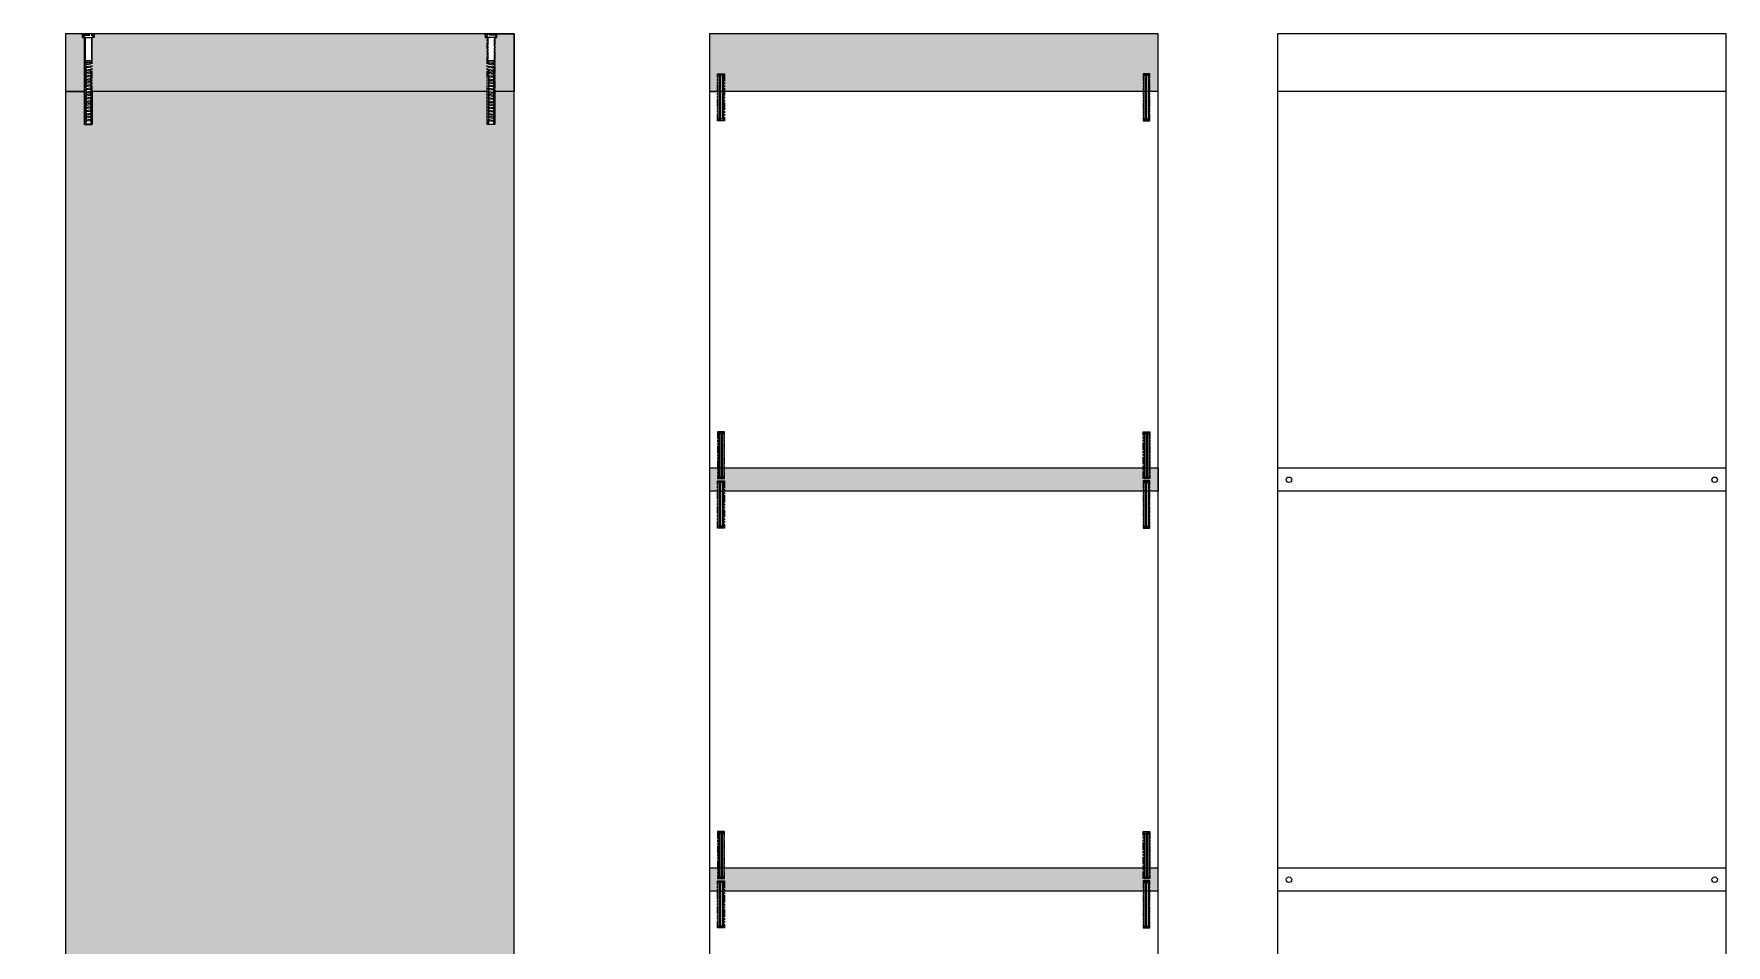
# Model space of a CAD drawing. Header units: millimetres. Extents: x 2154 to 3204, y 2415 to 3234.
# Drawn here: x 2555.2 to 2702.3, y 2605.1 to 2684.3 of the extents above; entities that cross this region are included whole.
import ezdxf

# ---------------------------------------------------------------- set-up
doc = ezdxf.new("R2010")
doc.units = ezdxf.units.MM
doc.linetypes.add('PHANTOM2', pattern=[1.25, 0.625, -0.125, 0.125, -0.125, 0.125, -0.125])
doc.layers.get('DEFPOINTS').update_dxf_attribs({"color": 210})
doc.layers.add('A-ANNO-DIMS', color=3, linetype='Continuous', lineweight=18)
doc.layers.add('CAMPITURE', color=252, linetype='Continuous')
doc.layers.add('giunzioni', color=3, linetype='Continuous')

msp = doc.modelspace()

# ---------------------------------------------------------------- hatches: boundary and pattern name
h = msp.add_hatch()
h.set_pattern_fill('JIS_STN_2.5', color=252, scale=0.5)
h.paths.add_polyline_path([(2557.95, 2542.31), (2559.62, 2542.31), (2559.62, 2545.19), (2560.28, 2545.19), (2560.28, 2542.31), (2594.62, 2542.31), (2594.62, 2545.19), (2595.29, 2545.19), (2595.29, 2542.31), (2596.95, 2542.31), (2596.95, 2679.31), (2595.28, 2679.31), (2595.28, 2676.42), (2594.62, 2676.42), (2594.62, 2679.31), (2560.29, 2679.31), (2560.29, 2676.42), (2559.62, 2676.42), (2559.62, 2679.31), (2557.95, 2679.31)])
h.paths.add_polyline_path([(2595.46, 2684.31), (2596.95, 2684.31), (2596.95, 2679.31), (2595.28, 2679.31), (2595.28, 2683.98), (2595.46, 2683.98)])
h.paths.add_polyline_path([(2559.45, 2684.31), (2557.95, 2684.31), (2557.95, 2679.31), (2559.62, 2679.31), (2559.62, 2683.98), (2559.45, 2683.98)])
at = {"layer": 'CAMPITURE', "linetype": 'PHANTOM2'}
h = msp.add_hatch(dxfattribs=at)
h.set_pattern_fill('JIS_STN_2.5', color=252, scale=0.5)
h.paths.add_polyline_path([(2651.63, 2645.46), (2652.22, 2645.46), (2652.22, 2644.56), (2652.93, 2644.56), (2652.93, 2646.56), (2652.22, 2646.56), (2652.22, 2645.66), (2651.63, 2645.66), (2651.63, 2646.56), (2615.23, 2646.56), (2615.23, 2645.66), (2614.64, 2645.66), (2614.64, 2646.56), (2613.93, 2646.56), (2613.93, 2644.56), (2614.64, 2644.56), (2614.64, 2645.46), (2615.23, 2645.46), (2615.23, 2644.56), (2651.63, 2644.56)])
h.paths.add_polyline_path([(2651.63, 2577.06), (2615.23, 2577.06), (2615.23, 2576.16), (2614.64, 2576.16), (2614.64, 2577.06), (2613.93, 2577.06), (2613.93, 2575.06), (2614.64, 2575.06), (2614.64, 2575.96), (2615.23, 2575.96), (2615.23, 2575.06), (2651.63, 2575.06), (2651.63, 2575.96), (2652.22, 2575.96), (2652.22, 2575.06), (2652.93, 2575.06), (2652.93, 2577.06), (2652.22, 2577.06), (2652.22, 2576.16), (2651.63, 2576.16)])
h.paths.add_polyline_path([(2652.93, 2611.81), (2652.22, 2611.81), (2652.22, 2610.91), (2651.63, 2610.91), (2651.63, 2611.81), (2615.23, 2611.81), (2615.23, 2610.91), (2614.64, 2610.91), (2614.64, 2611.81), (2613.93, 2611.81), (2613.93, 2609.81), (2614.64, 2609.81), (2614.64, 2610.71), (2615.23, 2610.71), (2615.23, 2609.81), (2651.63, 2609.81), (2651.63, 2610.71), (2652.22, 2610.71), (2652.22, 2609.81), (2652.93, 2609.81)])
h.paths.add_polyline_path([(2560.28, 2542.31), (2560.28, 2537.63), (2560.46, 2537.63), (2560.46, 2537.31), (2577.45, 2537.31), (2594.45, 2537.31), (2594.45, 2537.63), (2594.55, 2542.31)])
h.paths.add_polyline_path([(2594.62, 2683.98), (2594.45, 2683.98), (2594.45, 2684.31), (2560.46, 2684.31), (2560.46, 2683.98), (2560.29, 2683.98), (2560.29, 2679.31), (2594.62, 2679.31)])
h.paths.add_polyline_path([(2652.93, 2684.31), (2613.93, 2684.31), (2613.93, 2679.31), (2614.64, 2679.31), (2614.64, 2680.83), (2615.23, 2680.83), (2615.23, 2679.31), (2651.63, 2679.31), (2651.63, 2680.83), (2652.22, 2680.83), (2652.22, 2679.31), (2652.93, 2679.31)])
h.paths.add_polyline_path([(2559.62, 2542.31), (2557.95, 2542.31), (2557.95, 2537.31), (2559.45, 2537.31), (2559.45, 2537.63), (2559.62, 2537.63)])
h.paths.add_polyline_path([(2596.95, 2542.31), (2595.29, 2542.31), (2595.29, 2537.63), (2595.46, 2537.63), (2595.46, 2537.31), (2596.95, 2537.31)])
h.paths.add_polyline_path([(2652.93, 2542.31), (2652.23, 2542.31), (2652.23, 2540.78), (2651.64, 2540.78), (2651.64, 2542.31), (2615.22, 2542.31), (2615.22, 2540.78), (2614.63, 2540.78), (2614.63, 2542.31), (2613.93, 2542.31), (2613.93, 2537.31), (2652.93, 2537.31)])
h.paths.add_polyline_path([(2156.26, 2624.44), (2154.26, 2624.44), (2154.26, 2564.44), (2156.26, 2564.44)])
h.paths.add_polyline_path([(2155, 2616.44, -1), (2155.49, 2616.44, -1)], flags=16)
h.paths.add_polyline_path([(2154.99, 2620.46), (2155.24, 2620.46), (2155.24, 2620.7, 0.370262)], flags=16)
h.paths.add_polyline_path([(2155.24, 2620.18), (2155.24, 2620.42), (2155.28, 2620.7), (2155.28, 2620.46)], flags=16)
h.paths.add_polyline_path([(2155.49, 2572.44, -1), (2155, 2572.44, -1)], flags=16)
h.paths.add_polyline_path([(2155.52, 2568.42), (2155.28, 2568.42), (2155.28, 2568.18, 0.370262)], flags=16)
h.paths.add_polyline_path([(2155.28, 2568.46), (2155.26, 2568.44), (2155.28, 2568.42)], flags=16)
h.paths.add_polyline_path([(2220.76, 2624.44), (2218.76, 2624.44), (2218.76, 2564.44), (2220.76, 2564.44)])
h.paths.add_polyline_path([(2219.5, 2616.44, -1), (2219.99, 2616.44, -1)], flags=16)
h.paths.add_polyline_path([(2219.49, 2620.46), (2219.74, 2620.46), (2219.74, 2620.7, 0.370262)], flags=16)
h.paths.add_polyline_path([(2219.74, 2620.42), (2219.76, 2620.44), (2219.74, 2620.46)], flags=16)
h.paths.add_polyline_path([(2219.99, 2572.44, -1), (2219.5, 2572.44, -1)], flags=16)
h.paths.add_polyline_path([(2220.02, 2568.42), (2219.78, 2568.42), (2219.78, 2568.18, 0.370262)], flags=16)
h.paths.add_polyline_path([(2219.78, 2568.46), (2219.76, 2568.44), (2219.78, 2568.42)], flags=16)
h.paths.add_polyline_path([(2220.75, 2549.76), (2218.75, 2549.76), (2218.75, 2548.76), (2218.75, 2546.65), (2218.87, 2546.65), (2218.87, 2546.48), (2219.44, 2546.48), (2219.44, 2546.65), (2219.56, 2546.65), (2219.56, 2546.6), (2219.89, 2546.6), (2219.89, 2546.65), (2220.02, 2546.65), (2220.02, 2545.49), (2219.89, 2545.49), (2219.89, 2546.22), (2219.56, 2546.22), (2219.56, 2545.49), (2219.44, 2545.49), (2219.44, 2545.66), (2218.8, 2545.66), (2218.8, 2545.49), (2218.75, 2494.55), (2218.86, 2494.55), (2218.86, 2494.37), (2219.44, 2494.37), (2219.44, 2494.55), (2219.56, 2494.55), (2219.56, 2494.49), (2219.89, 2494.49), (2219.89, 2494.55), (2220.01, 2494.55), (2220.01, 2493.38), (2219.89, 2493.38), (2219.89, 2494.11), (2219.56, 2494.11), (2219.56, 2493.38), (2219.44, 2493.38), (2219.44, 2493.56), (2218.8, 2493.56), (2218.8, 2493.38), (2218.75, 2489.76), (2220.75, 2489.76)])
h.paths.add_polyline_path([(2285.26, 2624.44), (2283.26, 2624.44), (2283.26, 2564.44), (2285.26, 2564.44)])
h.paths.add_polyline_path([(2284.49, 2572.44, -1), (2284, 2572.44, -1)], flags=16)
h.paths.add_polyline_path([(2284.52, 2568.42), (2284.28, 2568.42), (2284.28, 2568.18, 0.370262)], flags=16)
h.paths.add_polyline_path([(2284.28, 2568.46), (2284.26, 2568.44), (2284.28, 2568.42)], flags=16)
h.paths.add_polyline_path([(2284, 2616.44, -1), (2284.49, 2616.44, -1)], flags=16)
h.paths.add_polyline_path([(2283.99, 2620.46), (2284.24, 2620.46), (2284.24, 2620.7, 0.370262)], flags=16)
h.paths.add_polyline_path([(2285.25, 2549.76), (2283.25, 2549.76), (2283.25, 2546.65), (2283.3, 2546.65), (2283.3, 2546.6), (2283.37, 2546.6), (2283.37, 2546.48), (2283.95, 2546.48), (2283.95, 2546.65), (2284.07, 2546.65), (2284.07, 2546.6), (2284.4, 2546.6), (2284.4, 2546.65), (2284.52, 2546.65), (2284.52, 2545.49), (2284.4, 2545.49), (2284.4, 2546.22), (2284.07, 2546.22), (2284.07, 2545.49), (2283.95, 2545.49), (2283.95, 2545.66), (2283.3, 2545.66), (2283.3, 2545.49), (2283.25, 2494.55), (2283.3, 2494.55), (2283.3, 2494.5), (2283.37, 2494.5), (2283.37, 2494.37), (2283.95, 2494.37), (2283.95, 2494.55), (2284.07, 2494.55), (2284.07, 2494.49), (2284.4, 2494.49), (2284.4, 2494.55), (2284.52, 2494.55), (2284.52, 2493.38), (2284.4, 2493.38), (2284.4, 2494.11), (2284.07, 2494.11), (2284.07, 2493.38), (2283.95, 2493.38), (2283.95, 2493.56), (2283.3, 2493.56), (2283.3, 2493.38), (2283.25, 2489.76), (2285.25, 2489.76)])
h.paths.add_polyline_path([(2156.25, 2549.76), (2154.25, 2549.76), (2154.25, 2545.76), (2154.25, 2489.76), (2156.25, 2489.76)])
h.paths.add_polyline_path([(2155.38, 2545.75), (2155.26, 2545.75), (2155.26, 2545.63, 0.370262)], flags=16)
h.paths.add_polyline_path([(2155.43, 2545.49), (2155.43, 2546.22), (2155.1, 2546.22), (2155.1, 2545.77), (2155.24, 2545.77), (2155.24, 2545.75), (2155.1, 2545.75), (2155.1, 2545.49), (2154.98, 2545.49), (2154.98, 2546.65), (2155.1, 2546.65), (2155.1, 2546.6), (2155.43, 2546.6), (2155.43, 2546.65), (2155.55, 2546.65), (2155.55, 2546.47), (2156.13, 2546.47), (2156.13, 2546.6), (2156.19, 2546.6), (2156.19, 2546.65), (2156.25, 2546.65), (2156.25, 2545.49), (2156.19, 2545.49), (2156.19, 2545.66), (2155.55, 2545.66), (2155.55, 2545.49)], flags=16)
h.paths.add_polyline_path([(2155.55, 2494.31), (2156.19, 2494.31), (2156.19, 2494.15), (2155.55, 2494.15), (2155.55, 2494.08), (2156.19, 2494.08), (2156.19, 2494.01), (2155.55, 2494.01), (2155.55, 2493.93), (2156.19, 2493.93), (2156.19, 2493.75), (2155.55, 2493.75), (2155.55, 2493.69), (2156.19, 2493.69), (2156.19, 2493.63), (2155.55, 2493.63), (2155.55, 2493.38), (2155.43, 2493.38), (2155.43, 2494.11), (2155.1, 2494.11), (2155.1, 2493.38), (2154.98, 2493.38), (2154.98, 2494.54), (2155.1, 2494.54), (2155.1, 2494.49), (2155.43, 2494.49), (2155.43, 2493.38), (2155.55, 2493.38)], flags=16)
h.paths.add_polyline_path([(2156.25, 2475.08), (2154.25, 2475.08), (2154.25, 2471.08), (2154.25, 2415.08), (2156.25, 2415.08)])
h.paths.add_polyline_path([(2220.75, 2475.08), (2218.75, 2475.08), (2218.75, 2474.08), (2218.75, 2415.08), (2219.75, 2415.08), (2220.75, 2415.08)])
h.paths.add_polyline_path([(2285.25, 2475.08), (2283.25, 2475.08), (2283.25, 2415.08), (2285.25, 2415.08)])
h.paths.add_polyline_path([(2303.02, 2475.08), (2301.02, 2475.08), (2301.02, 2415.08), (2303.02, 2415.08)])
edge = h.paths.add_edge_path()
edge.add_line((2322.02, 2475.08), (2352.02, 2475.08))
edge.add_line((2352.02, 2475.08), (2382.02, 2475.08))
edge.add_line((2382.02, 2473.08), (2382.02, 2475.08))
edge.add_line((2374.08, 2473.08), (2382.02, 2473.08))
edge.add_line((2370.17, 2473.08), (2373.94, 2473.08))
edge.add_line((2334.17, 2473.08), (2369.87, 2473.08))
edge.add_line((2330.09, 2473.08), (2333.87, 2473.08))
edge.add_line((2322.02, 2473.08), (2329.95, 2473.08))
edge.add_line((2322.02, 2475.08), (2322.02, 2473.08))
edge = h.paths.add_edge_path()
edge.add_line((2322.02, 2463.08), (2325.86, 2463.08))
edge.add_line((2322.02, 2461.08), (2322.02, 2463.08))
edge.add_line((2322.02, 2461.08), (2382.02, 2461.08))
edge.add_line((2382.02, 2461.08), (2382.02, 2463.08))
edge.add_line((2378.17, 2463.08), (2382.02, 2463.08))
edge.add_line((2374.17, 2463.08), (2377.84, 2463.08))
edge.add_line((2330.17, 2463.08), (2373.87, 2463.08))
edge.add_line((2326.19, 2463.08), (2329.87, 2463.08))
h.paths.add_polyline_path([(2295.6, 2613.51), (2307.73, 2613.51), (2307.73, 2598.7), (2295.6, 2598.7)])

# ---------------------------------------------------------------- linework, layer by layer
for p, q in [((2596.95, 2684.31), (2557.95, 2684.31)), ((2557.95, 2684.31), (2557.95, 2537.31)), ((2596.95, 2537.31), (2596.95, 2684.31)), ((2652.93, 2684.31), (2613.93, 2684.31)), ((2613.93, 2684.31), (2613.93, 2537.31)), ((2652.93, 2537.31), (2652.93, 2684.31)), ((2702.3, 2684.31), (2663.3, 2684.31)), ((2663.3, 2684.31), (2663.3, 2537.31)), ((2702.3, 2537.31), (2702.3, 2684.31)), ((2559.62, 2679.31), (2557.95, 2679.31)), ((2594.62, 2679.31), (2560.29, 2679.31)), ((2596.95, 2679.31), (2595.28, 2679.31)), ((2652.93, 2679.31), (2613.93, 2679.31)), ((2613.93, 2679.31), (2614.93, 2679.31)), ((2613.93, 2679.31), (2614.93, 2679.31)), ((2652.93, 2679.31), (2651.93, 2679.31)), ((2702.3, 2679.31), (2663.3, 2679.31)), ((2652.93, 2646.56), (2613.93, 2646.56)), ((2613.93, 2646.56), (2613.93, 2644.56)), ((2702.3, 2646.56), (2663.3, 2646.56)), ((2652.93, 2644.56), (2613.93, 2644.56)), ((2702.3, 2644.56), (2663.3, 2644.56)), ((2652.93, 2611.81), (2613.93, 2611.81)), ((2702.3, 2611.81), (2663.3, 2611.81)), ((2652.93, 2609.81), (2613.93, 2609.81)), ((2702.3, 2609.81), (2663.3, 2609.81))]:
    msp.add_line(p, q)
for points in [[(2559.45, 2684.31), (2557.95, 2684.31), (2557.95, 2679.31), (2559.62, 2679.31), (2559.62, 2683.98), (2559.45, 2683.98), (2559.45, 2684.31)], [(2595.46, 2684.31), (2596.95, 2684.31), (2596.95, 2679.31), (2595.28, 2679.31), (2595.28, 2683.98), (2595.46, 2683.98), (2595.46, 2684.31)], [(2557.95, 2542.31), (2559.62, 2542.31), (2559.62, 2545.19), (2560.28, 2545.19), (2560.28, 2542.31), (2594.62, 2542.31), (2594.62, 2545.19), (2595.29, 2545.19), (2595.29, 2542.31), (2596.95, 2542.31), (2596.95, 2679.31), (2595.28, 2679.31), (2595.28, 2676.42), (2594.62, 2676.42), (2594.62, 2679.31), (2560.29, 2679.31), (2560.29, 2676.42), (2559.62, 2676.42), (2559.62, 2679.31), (2557.95, 2679.31), (2557.95, 2542.31)], [(2652.93, 2646.56), (2652.93, 2644.56)]]:
    msp.add_lwpolyline(points)
at = {"layer": 'A-ANNO-DIMS'}
for p, q in [((2614.72, 2680.81), (2614.69, 2680.71)), ((2614.69, 2676.91), (2614.69, 2680.71)), ((2615.17, 2680.71), (2614.69, 2680.71)), ((2615.15, 2680.81), (2614.72, 2680.81)), ((2614.79, 2680.68), (2614.79, 2676.93)), ((2614.93, 2680.81), (2615.15, 2680.81)), ((2614.93, 2676.93), (2614.93, 2680.68)), ((2615.07, 2680.68), (2615.07, 2676.93)), ((2615.15, 2680.81), (2615.17, 2680.71)), ((2615.17, 2676.91), (2615.17, 2680.71)), ((2651.72, 2680.81), (2651.69, 2680.71)), ((2651.69, 2676.91), (2651.69, 2680.71)), ((2651.69, 2680.71), (2652.17, 2680.71)), ((2651.72, 2680.81), (2652.15, 2680.81)), ((2651.93, 2680.81), (2651.72, 2680.81)), ((2651.79, 2680.68), (2651.79, 2676.93)), ((2651.93, 2676.93), (2651.93, 2680.68)), ((2652.07, 2680.68), (2652.07, 2676.93)), ((2652.15, 2680.81), (2652.17, 2680.71)), ((2652.17, 2676.91), (2652.17, 2680.71)), ((2614.93, 2676.93), (2614.93, 2678.81)), ((2651.93, 2676.93), (2651.93, 2678.81)), ((2614.72, 2676.81), (2614.69, 2676.91)), ((2615.17, 2676.91), (2614.69, 2676.91)), ((2614.93, 2676.81), (2614.72, 2676.81)), ((2614.93, 2676.81), (2615.15, 2676.81)), ((2615.15, 2676.81), (2615.17, 2676.91)), ((2615.17, 2676.91), (2615.17, 2676.93)), ((2651.69, 2676.91), (2651.69, 2676.93)), ((2651.72, 2676.81), (2651.69, 2676.91)), ((2651.69, 2676.91), (2652.17, 2676.91)), ((2651.93, 2676.81), (2651.72, 2676.81)), ((2651.93, 2676.81), (2652.15, 2676.81)), ((2652.15, 2676.81), (2652.17, 2676.91)), ((2614.72, 2649.68), (2614.69, 2649.58)), ((2614.69, 2649.58), (2614.69, 2645.78)), ((2615.17, 2649.58), (2614.69, 2649.58)), ((2614.93, 2649.68), (2614.72, 2649.68)), ((2614.79, 2645.8), (2614.79, 2649.55)), ((2614.93, 2649.68), (2615.15, 2649.68)), ((2614.93, 2649.55), (2614.93, 2645.8)), ((2614.93, 2649.55), (2614.93, 2647.68)), ((2615.07, 2645.8), (2615.07, 2649.55)), ((2615.15, 2649.68), (2615.17, 2649.58)), ((2615.17, 2649.58), (2615.17, 2645.78)), ((2615.17, 2649.58), (2615.17, 2649.55)), ((2651.72, 2649.68), (2651.69, 2649.58)), ((2651.69, 2649.58), (2651.69, 2645.78)), ((2651.69, 2649.58), (2652.17, 2649.58)), ((2651.69, 2649.58), (2651.69, 2649.55)), ((2651.93, 2649.68), (2651.72, 2649.68)), ((2651.79, 2645.8), (2651.79, 2649.55)), ((2651.93, 2649.68), (2652.15, 2649.68)), ((2651.93, 2649.55), (2651.93, 2645.8)), ((2651.93, 2649.55), (2651.93, 2647.68)), ((2652.07, 2645.8), (2652.07, 2649.55)), ((2652.15, 2649.68), (2652.17, 2649.58)), ((2652.17, 2649.58), (2652.17, 2645.78)), ((2614.72, 2645.68), (2614.69, 2645.78)), ((2615.17, 2645.78), (2614.69, 2645.78)), ((2614.72, 2645.43), (2614.69, 2645.33)), ((2614.69, 2641.53), (2614.69, 2645.33)), ((2615.17, 2645.33), (2614.69, 2645.33)), ((2615.15, 2645.68), (2614.72, 2645.68)), ((2615.15, 2645.43), (2614.72, 2645.43)), ((2614.79, 2645.31), (2614.79, 2641.56)), ((2614.93, 2645.68), (2615.15, 2645.68)), ((2614.93, 2645.43), (2615.15, 2645.43)), ((2614.93, 2641.56), (2614.93, 2645.31)), ((2615.07, 2645.31), (2615.07, 2641.56)), ((2615.15, 2645.68), (2615.17, 2645.78)), ((2615.15, 2645.43), (2615.17, 2645.33)), ((2615.17, 2641.53), (2615.17, 2645.33)), ((2651.72, 2645.68), (2651.69, 2645.78)), ((2651.69, 2645.78), (2652.17, 2645.78)), ((2651.72, 2645.43), (2651.69, 2645.33)), ((2651.69, 2641.53), (2651.69, 2645.33)), ((2651.69, 2645.33), (2652.17, 2645.33)), ((2651.72, 2645.68), (2652.15, 2645.68)), ((2651.93, 2645.68), (2651.72, 2645.68)), ((2651.72, 2645.43), (2652.15, 2645.43)), ((2651.93, 2645.43), (2651.72, 2645.43)), ((2651.79, 2645.31), (2651.79, 2641.56)), ((2651.93, 2641.56), (2651.93, 2645.31)), ((2652.07, 2645.31), (2652.07, 2641.56)), ((2652.15, 2645.68), (2652.17, 2645.78)), ((2652.15, 2645.43), (2652.17, 2645.33)), ((2652.17, 2641.53), (2652.17, 2645.33)), ((2614.93, 2641.56), (2614.93, 2643.43)), ((2651.93, 2641.56), (2651.93, 2643.43)), ((2614.72, 2641.43), (2614.69, 2641.53)), ((2615.17, 2641.53), (2614.69, 2641.53)), ((2614.93, 2641.43), (2614.72, 2641.43)), ((2614.93, 2641.43), (2615.15, 2641.43)), ((2615.15, 2641.43), (2615.17, 2641.53)), ((2615.17, 2641.53), (2615.17, 2641.56)), ((2651.69, 2641.53), (2651.69, 2641.56)), ((2651.72, 2641.43), (2651.69, 2641.53)), ((2651.69, 2641.53), (2652.17, 2641.53)), ((2651.93, 2641.43), (2651.72, 2641.43)), ((2651.93, 2641.43), (2652.15, 2641.43)), ((2652.15, 2641.43), (2652.17, 2641.53)), ((2614.72, 2614.93), (2614.69, 2614.83)), ((2614.69, 2614.83), (2614.69, 2611.03)), ((2615.17, 2614.83), (2614.69, 2614.83)), ((2614.93, 2614.93), (2614.72, 2614.93)), ((2614.79, 2611.05), (2614.79, 2614.8)), ((2614.93, 2614.93), (2615.15, 2614.93)), ((2614.93, 2614.8), (2614.93, 2611.05)), ((2614.93, 2614.8), (2614.93, 2612.93)), ((2615.07, 2611.05), (2615.07, 2614.8)), ((2615.15, 2614.93), (2615.17, 2614.83)), ((2615.17, 2614.83), (2615.17, 2611.03)), ((2615.17, 2614.83), (2615.17, 2614.8)), ((2651.72, 2614.93), (2651.69, 2614.83)), ((2651.69, 2614.83), (2651.69, 2611.03)), ((2651.69, 2614.83), (2652.17, 2614.83)), ((2651.69, 2614.83), (2651.69, 2614.8)), ((2651.93, 2614.93), (2651.72, 2614.93)), ((2651.79, 2611.05), (2651.79, 2614.8)), ((2651.93, 2614.93), (2652.15, 2614.93)), ((2651.93, 2614.8), (2651.93, 2611.05)), ((2651.93, 2614.8), (2651.93, 2612.93)), ((2652.07, 2611.05), (2652.07, 2614.8)), ((2652.15, 2614.93), (2652.17, 2614.83)), ((2652.17, 2614.83), (2652.17, 2611.03)), ((2614.72, 2610.93), (2614.69, 2611.03)), ((2615.17, 2611.03), (2614.69, 2611.03)), ((2615.15, 2610.93), (2614.72, 2610.93)), ((2614.93, 2610.93), (2615.15, 2610.93)), ((2615.15, 2610.93), (2615.17, 2611.03)), ((2651.72, 2610.93), (2651.69, 2611.03)), ((2651.69, 2611.03), (2652.17, 2611.03)), ((2651.72, 2610.93), (2652.15, 2610.93)), ((2651.93, 2610.93), (2651.72, 2610.93)), ((2652.15, 2610.93), (2652.17, 2611.03)), ((2614.72, 2610.68), (2614.69, 2610.58)), ((2614.69, 2606.78), (2614.69, 2610.58)), ((2615.17, 2610.58), (2614.69, 2610.58)), ((2615.15, 2610.68), (2614.72, 2610.68)), ((2614.79, 2610.56), (2614.79, 2606.81)), ((2614.93, 2610.68), (2615.15, 2610.68)), ((2614.93, 2606.81), (2614.93, 2610.56)), ((2615.07, 2610.56), (2615.07, 2606.81)), ((2615.15, 2610.68), (2615.17, 2610.58)), ((2615.17, 2606.78), (2615.17, 2610.58)), ((2651.72, 2610.68), (2651.69, 2610.58)), ((2651.69, 2606.78), (2651.69, 2610.58)), ((2651.69, 2610.58), (2652.17, 2610.58)), ((2651.72, 2610.68), (2652.15, 2610.68)), ((2651.93, 2610.68), (2651.72, 2610.68)), ((2651.79, 2610.56), (2651.79, 2606.81)), ((2651.93, 2606.81), (2651.93, 2610.56)), ((2652.07, 2610.56), (2652.07, 2606.81)), ((2652.15, 2610.68), (2652.17, 2610.58)), ((2652.17, 2606.78), (2652.17, 2610.58)), ((2614.93, 2606.81), (2614.93, 2608.68)), ((2651.93, 2606.81), (2651.93, 2608.68)), ((2614.72, 2606.68), (2614.69, 2606.78)), ((2615.17, 2606.78), (2614.69, 2606.78)), ((2614.93, 2606.68), (2614.72, 2606.68)), ((2614.93, 2606.68), (2615.15, 2606.68)), ((2615.15, 2606.68), (2615.17, 2606.78)), ((2615.17, 2606.78), (2615.17, 2606.81)), ((2651.69, 2606.78), (2651.69, 2606.81)), ((2651.72, 2606.68), (2651.69, 2606.78)), ((2651.69, 2606.78), (2652.17, 2606.78)), ((2651.93, 2606.68), (2651.72, 2606.68)), ((2651.93, 2606.68), (2652.15, 2606.68)), ((2652.15, 2606.68), (2652.17, 2606.78))]:
    msp.add_line(p, q, dxfattribs=at)
for centre in [(2664.3, 2645.56), (2701.3, 2645.56), (2664.3, 2610.81), (2701.3, 2610.81)]:
    msp.add_circle(centre, 0.238, dxfattribs=at)
at = {"layer": 'DEFPOINTS', "linetype": 'PHANTOM2'}
for p, q in [((2559.45, 2683.98), (2559.45, 2684.31)), ((2559.45, 2684.31), (2560.46, 2684.31)), ((2559.45, 2683.98), (2559.62, 2683.98)), ((2559.62, 2683.98), (2559.62, 2676.42)), ((2560.29, 2676.69), (2560.29, 2683.98)), ((2560.46, 2683.98), (2560.29, 2683.98)), ((2560.46, 2684.31), (2560.46, 2683.98)), ((2595.46, 2684.31), (2594.45, 2684.31)), ((2594.45, 2684.31), (2594.45, 2683.98)), ((2594.45, 2683.98), (2594.62, 2683.98)), ((2594.62, 2676.69), (2594.62, 2683.98)), ((2595.28, 2683.98), (2595.28, 2676.42)), ((2595.46, 2683.98), (2595.28, 2683.98)), ((2595.46, 2683.98), (2595.46, 2684.31)), ((2559.62, 2676.42), (2560.29, 2676.42)), ((2560.29, 2676.69), (2560.29, 2676.42)), ((2594.62, 2676.69), (2594.62, 2676.42)), ((2595.28, 2676.42), (2594.62, 2676.42))]:
    msp.add_line(p, q, dxfattribs=at)
for points in [[(2615.23, 2676.75), (2614.64, 2676.75), (2614.64, 2680.83), (2615.23, 2680.83)], [(2651.63, 2676.75), (2652.22, 2676.75), (2652.22, 2680.83), (2651.63, 2680.83)], [(2615.23, 2649.74), (2614.64, 2649.74), (2614.64, 2645.66), (2615.23, 2645.66)], [(2651.63, 2649.74), (2652.22, 2649.74), (2652.22, 2645.66), (2651.63, 2645.66)], [(2615.23, 2641.37), (2614.64, 2641.37), (2614.64, 2645.46), (2615.23, 2645.46)], [(2651.63, 2641.37), (2652.22, 2641.37), (2652.22, 2645.46), (2651.63, 2645.46)], [(2615.23, 2614.99), (2614.64, 2614.99), (2614.64, 2610.91), (2615.23, 2610.91)], [(2651.63, 2614.99), (2652.22, 2614.99), (2652.22, 2610.91), (2651.63, 2610.91)], [(2615.23, 2606.62), (2614.64, 2606.62), (2614.64, 2610.71), (2615.23, 2610.71)], [(2651.63, 2606.62), (2652.22, 2606.62), (2652.22, 2610.71), (2651.63, 2610.71)]]:
    msp.add_lwpolyline(points, close=True, dxfattribs=at)
at = {"layer": 'giunzioni', "linetype": 'PHANTOM2'}
for p, q in [((2560.45, 2684.31), (2559.45, 2684.31)), ((2559.45, 2684.31), (2559.45, 2684.2)), ((2559.45, 2684.2), (2560.45, 2684.2)), ((2559.45, 2684.2), (2559.66, 2683.98)), ((2559.66, 2683.98), (2560.24, 2683.98)), ((2559.66, 2681.95), (2559.66, 2683.98)), ((2560.24, 2683.98), (2560.45, 2684.2)), ((2560.24, 2683.98), (2560.24, 2681.95)), ((2560.45, 2684.2), (2560.45, 2684.31)), ((2594.45, 2684.2), (2594.45, 2684.31)), ((2594.45, 2684.31), (2595.45, 2684.31)), ((2594.66, 2683.98), (2594.45, 2684.2)), ((2595.45, 2684.2), (2594.45, 2684.2)), ((2595.24, 2683.98), (2594.66, 2683.98)), ((2594.66, 2683.98), (2594.66, 2681.95)), ((2595.45, 2684.2), (2595.24, 2683.98)), ((2595.24, 2681.95), (2595.24, 2683.98)), ((2595.45, 2684.31), (2595.45, 2684.2)), ((2560.24, 2681.95), (2559.66, 2681.95)), ((2559.74, 2680.64), (2559.74, 2681.79)), ((2560.16, 2680.64), (2560.16, 2681.79)), ((2594.66, 2681.95), (2595.24, 2681.95)), ((2594.74, 2680.64), (2594.74, 2681.79)), ((2595.16, 2680.64), (2595.16, 2681.79)), ((2560.16, 2676.46), (2559.74, 2676.46)), ((2594.74, 2676.46), (2595.16, 2676.46))]:
    msp.add_line(p, q, dxfattribs=at)
at = {"layer": 'giunzioni'}
for p, q in [((2559.66, 2683.98), (2559.66, 2681.95)), ((2560.24, 2681.95), (2560.24, 2683.98)), ((2594.66, 2681.95), (2594.66, 2683.98)), ((2595.24, 2683.98), (2595.24, 2681.95)), ((2559.65, 2681.65), (2559.77, 2681.73)), ((2559.65, 2681.65), (2559.81, 2681.62)), ((2559.65, 2681.65), (2559.65, 2681.65)), ((2559.65, 2681.36), (2559.77, 2681.44)), ((2559.66, 2681.95), (2559.74, 2681.79)), ((2559.66, 2681.95), (2560.24, 2681.95)), ((2559.74, 2681.79), (2559.79, 2681.79)), ((2560.11, 2681.79), (2559.77, 2681.73)), ((2560.11, 2681.5), (2559.77, 2681.44)), ((2560.16, 2681.79), (2559.79, 2681.79)), ((2560.1, 2681.68), (2559.81, 2681.62)), ((2560.1, 2681.39), (2559.81, 2681.34)), ((2560.24, 2681.95), (2559.95, 2681.95)), ((2560.25, 2681.75), (2560.1, 2681.68)), ((2560.25, 2681.47), (2560.1, 2681.39)), ((2560.25, 2681.76), (2560.11, 2681.79)), ((2560.25, 2681.47), (2560.11, 2681.5)), ((2560.24, 2681.95), (2560.16, 2681.79)), ((2594.65, 2681.76), (2594.79, 2681.79)), ((2594.65, 2681.75), (2594.8, 2681.68)), ((2594.65, 2681.47), (2594.79, 2681.5)), ((2594.65, 2681.47), (2594.8, 2681.39)), ((2594.66, 2681.95), (2594.74, 2681.79)), ((2594.66, 2681.95), (2594.95, 2681.95)), ((2595.24, 2681.95), (2594.66, 2681.95)), ((2594.74, 2681.79), (2595.11, 2681.79)), ((2594.79, 2681.79), (2595.13, 2681.73)), ((2594.79, 2681.5), (2595.13, 2681.44)), ((2594.8, 2681.68), (2595.09, 2681.62)), ((2594.8, 2681.39), (2595.09, 2681.34)), ((2595.26, 2681.65), (2595.09, 2681.62)), ((2595.16, 2681.79), (2595.11, 2681.79)), ((2595.26, 2681.65), (2595.13, 2681.73)), ((2595.26, 2681.36), (2595.13, 2681.44)), ((2595.24, 2681.95), (2595.16, 2681.79)), ((2595.26, 2681.65), (2595.26, 2681.65)), ((2559.65, 2681.36), (2559.81, 2681.34)), ((2559.65, 2681.36), (2559.65, 2681.36)), ((2559.65, 2681.08), (2559.77, 2681.15)), ((2559.65, 2681.07), (2559.65, 2681.08)), ((2559.65, 2681.07), (2559.81, 2681.05)), ((2559.65, 2680.84), (2559.77, 2680.91)), ((2559.65, 2680.84), (2559.81, 2680.81)), ((2559.65, 2680.84), (2559.65, 2680.84)), ((2559.65, 2680.55), (2559.77, 2680.63)), ((2559.65, 2680.55), (2559.81, 2680.53)), ((2559.65, 2680.55), (2559.65, 2680.55)), ((2559.65, 2680.27), (2559.77, 2680.34)), ((2559.65, 2680.26), (2559.65, 2680.27)), ((2559.65, 2680.26), (2559.81, 2680.24)), ((2559.65, 2680.03), (2559.77, 2680.1)), ((2559.65, 2680.02), (2559.65, 2680.03)), ((2559.65, 2680.02), (2559.81, 2680)), ((2559.74, 2680.64), (2559.74, 2676.46)), ((2560.11, 2681.21), (2559.77, 2681.15)), ((2560.11, 2680.98), (2559.77, 2680.91)), ((2560.11, 2680.69), (2559.77, 2680.63)), ((2560.11, 2680.4), (2559.77, 2680.34)), ((2560.11, 2680.16), (2559.77, 2680.1)), ((2560.1, 2681.1), (2559.81, 2681.05)), ((2560.1, 2680.87), (2559.81, 2680.81)), ((2560.1, 2680.58), (2559.81, 2680.53)), ((2560.1, 2680.29), (2559.81, 2680.24)), ((2560.1, 2680.05), (2559.81, 2680)), ((2560.25, 2681.18), (2560.1, 2681.1)), ((2560.25, 2680.94), (2560.1, 2680.87)), ((2560.25, 2680.66), (2560.1, 2680.58)), ((2560.25, 2680.37), (2560.1, 2680.29)), ((2560.25, 2680.13), (2560.1, 2680.05)), ((2560.25, 2681.18), (2560.11, 2681.21)), ((2560.25, 2680.94), (2560.11, 2680.98)), ((2560.25, 2680.66), (2560.11, 2680.69)), ((2560.25, 2680.37), (2560.11, 2680.4)), ((2560.25, 2680.13), (2560.11, 2680.16)), ((2560.16, 2680.64), (2560.16, 2676.46)), ((2594.65, 2681.18), (2594.79, 2681.21)), ((2594.65, 2681.18), (2594.8, 2681.1)), ((2594.65, 2680.94), (2594.79, 2680.98)), ((2594.65, 2680.94), (2594.8, 2680.87)), ((2594.65, 2680.66), (2594.79, 2680.69)), ((2594.65, 2680.66), (2594.8, 2680.58)), ((2594.65, 2680.37), (2594.79, 2680.4)), ((2594.65, 2680.37), (2594.8, 2680.29)), ((2594.65, 2680.13), (2594.79, 2680.16)), ((2594.65, 2680.13), (2594.8, 2680.05)), ((2594.74, 2680.64), (2594.74, 2676.46)), ((2594.79, 2681.21), (2595.13, 2681.15)), ((2594.79, 2680.98), (2595.13, 2680.91)), ((2594.79, 2680.69), (2595.13, 2680.63)), ((2594.79, 2680.4), (2595.13, 2680.34)), ((2594.79, 2680.16), (2595.13, 2680.1)), ((2594.8, 2681.1), (2595.09, 2681.05)), ((2594.8, 2680.87), (2595.09, 2680.81)), ((2594.8, 2680.58), (2595.09, 2680.53)), ((2594.8, 2680.29), (2595.09, 2680.24)), ((2594.8, 2680.05), (2595.09, 2680)), ((2595.26, 2681.36), (2595.09, 2681.34)), ((2595.26, 2681.07), (2595.09, 2681.05)), ((2595.26, 2680.84), (2595.09, 2680.81)), ((2595.26, 2680.55), (2595.09, 2680.53)), ((2595.26, 2680.26), (2595.09, 2680.24)), ((2595.26, 2680.02), (2595.09, 2680)), ((2595.26, 2681.08), (2595.13, 2681.15)), ((2595.26, 2680.84), (2595.13, 2680.91)), ((2595.26, 2680.55), (2595.13, 2680.63)), ((2595.26, 2680.27), (2595.13, 2680.34)), ((2595.26, 2680.03), (2595.13, 2680.1)), ((2595.16, 2680.64), (2595.16, 2676.46)), ((2595.26, 2681.36), (2595.26, 2681.36)), ((2595.26, 2681.07), (2595.26, 2681.08)), ((2595.26, 2680.84), (2595.26, 2680.84)), ((2595.26, 2680.55), (2595.26, 2680.55)), ((2595.26, 2680.26), (2595.26, 2680.27)), ((2595.26, 2680.02), (2595.26, 2680.03)), ((2559.65, 2679.74), (2559.77, 2679.82)), ((2559.65, 2679.74), (2559.81, 2679.72)), ((2559.65, 2679.74), (2559.65, 2679.74)), ((2559.65, 2679.45), (2559.77, 2679.53)), ((2559.65, 2679.45), (2559.81, 2679.43)), ((2559.65, 2679.45), (2559.65, 2679.45)), ((2559.65, 2679.17), (2559.77, 2679.24)), ((2559.65, 2679.17), (2559.81, 2679.14)), ((2559.65, 2679.17), (2559.65, 2679.17)), ((2559.65, 2678.93), (2559.77, 2679.01)), ((2559.65, 2678.93), (2559.81, 2678.9)), ((2559.65, 2678.93), (2559.65, 2678.93)), ((2559.65, 2678.64), (2559.77, 2678.72)), ((2559.65, 2678.64), (2559.81, 2678.62)), ((2559.65, 2678.64), (2559.65, 2678.64)), ((2560.11, 2679.88), (2559.77, 2679.82)), ((2560.11, 2679.59), (2559.77, 2679.53)), ((2560.11, 2679.3), (2559.77, 2679.24)), ((2560.11, 2679.07), (2559.77, 2679.01)), ((2560.11, 2678.78), (2559.77, 2678.72)), ((2560.11, 2678.49), (2559.77, 2678.43)), ((2560.1, 2679.77), (2559.81, 2679.72)), ((2560.1, 2679.48), (2559.81, 2679.43)), ((2560.1, 2679.19), (2559.81, 2679.14)), ((2560.1, 2678.96), (2559.81, 2678.9)), ((2560.1, 2678.67), (2559.81, 2678.62)), ((2560.25, 2679.84), (2560.1, 2679.77)), ((2560.25, 2679.56), (2560.1, 2679.48)), ((2560.25, 2679.27), (2560.1, 2679.19)), ((2560.25, 2679.03), (2560.1, 2678.96)), ((2560.25, 2678.75), (2560.1, 2678.67)), ((2560.25, 2678.46), (2560.1, 2678.38)), ((2560.25, 2679.85), (2560.11, 2679.88)), ((2560.25, 2679.56), (2560.11, 2679.59)), ((2560.25, 2679.27), (2560.11, 2679.3)), ((2560.25, 2679.04), (2560.11, 2679.07)), ((2560.25, 2678.75), (2560.11, 2678.78)), ((2560.25, 2678.46), (2560.11, 2678.49)), ((2594.65, 2679.85), (2594.79, 2679.88)), ((2594.65, 2679.84), (2594.8, 2679.77)), ((2594.65, 2679.56), (2594.79, 2679.59)), ((2594.65, 2679.56), (2594.8, 2679.48)), ((2594.65, 2679.27), (2594.79, 2679.3)), ((2594.65, 2679.27), (2594.8, 2679.19)), ((2594.65, 2679.04), (2594.79, 2679.07)), ((2594.65, 2679.03), (2594.8, 2678.96)), ((2594.65, 2678.75), (2594.79, 2678.78)), ((2594.65, 2678.75), (2594.8, 2678.67)), ((2594.65, 2678.46), (2594.79, 2678.49)), ((2594.65, 2678.46), (2594.8, 2678.38)), ((2594.79, 2679.88), (2595.13, 2679.82)), ((2594.79, 2679.59), (2595.13, 2679.53)), ((2594.79, 2679.3), (2595.13, 2679.24)), ((2594.79, 2679.07), (2595.13, 2679.01)), ((2594.79, 2678.78), (2595.13, 2678.72)), ((2594.79, 2678.49), (2595.13, 2678.43)), ((2594.8, 2679.77), (2595.09, 2679.72)), ((2594.8, 2679.48), (2595.09, 2679.43)), ((2594.8, 2679.19), (2595.09, 2679.14)), ((2594.8, 2678.96), (2595.09, 2678.9)), ((2594.8, 2678.67), (2595.09, 2678.62)), ((2595.26, 2679.74), (2595.09, 2679.72)), ((2595.26, 2679.45), (2595.09, 2679.43)), ((2595.26, 2679.17), (2595.09, 2679.14)), ((2595.26, 2678.93), (2595.09, 2678.9)), ((2595.26, 2678.64), (2595.09, 2678.62)), ((2595.26, 2679.74), (2595.13, 2679.82)), ((2595.26, 2679.45), (2595.13, 2679.53)), ((2595.26, 2679.17), (2595.13, 2679.24)), ((2595.26, 2678.93), (2595.13, 2679.01)), ((2595.26, 2678.64), (2595.13, 2678.72)), ((2595.26, 2679.74), (2595.26, 2679.74)), ((2595.26, 2679.45), (2595.26, 2679.45)), ((2595.26, 2679.17), (2595.26, 2679.17)), ((2595.26, 2678.93), (2595.26, 2678.93)), ((2595.26, 2678.64), (2595.26, 2678.64)), ((2559.65, 2678.36), (2559.77, 2678.43)), ((2559.65, 2678.35), (2559.65, 2678.36)), ((2559.65, 2678.35), (2559.81, 2678.33)), ((2559.65, 2678.12), (2559.77, 2678.19)), ((2559.65, 2678.12), (2559.81, 2678.09)), ((2559.65, 2678.12), (2559.65, 2678.12)), ((2559.65, 2677.83), (2559.77, 2677.91)), ((2559.65, 2677.83), (2559.81, 2677.81)), ((2559.65, 2677.83), (2559.65, 2677.83)), ((2559.65, 2677.54), (2559.77, 2677.62)), ((2559.65, 2677.54), (2559.81, 2677.52)), ((2559.65, 2677.54), (2559.65, 2677.54)), ((2559.65, 2677.26), (2559.77, 2677.33)), ((2559.65, 2677.26), (2559.81, 2677.23)), ((2559.65, 2677.26), (2559.65, 2677.26)), ((2559.65, 2677.02), (2559.77, 2677.1)), ((2559.65, 2677.02), (2559.81, 2676.99)), ((2559.65, 2677.02), (2559.65, 2677.02)), ((2560.11, 2678.26), (2559.77, 2678.19)), ((2560.11, 2677.97), (2559.77, 2677.91)), ((2560.11, 2677.68), (2559.77, 2677.62)), ((2560.11, 2677.4), (2559.77, 2677.33)), ((2560.11, 2677.16), (2559.77, 2677.1)), ((2560.1, 2678.38), (2559.81, 2678.33)), ((2560.1, 2678.15), (2559.81, 2678.09)), ((2560.1, 2677.86), (2559.81, 2677.81)), ((2560.1, 2677.57), (2559.81, 2677.52)), ((2560.1, 2677.29), (2559.81, 2677.23)), ((2560.1, 2677.05), (2559.81, 2676.99)), ((2560.25, 2678.22), (2560.1, 2678.15)), ((2560.25, 2677.93), (2560.1, 2677.86)), ((2560.25, 2677.65), (2560.1, 2677.57)), ((2560.25, 2677.36), (2560.1, 2677.29)), ((2560.25, 2677.12), (2560.1, 2677.05)), ((2560.25, 2678.22), (2560.11, 2678.26)), ((2560.25, 2677.94), (2560.11, 2677.97)), ((2560.25, 2677.65), (2560.11, 2677.68)), ((2560.25, 2677.36), (2560.11, 2677.4)), ((2560.25, 2677.13), (2560.11, 2677.16)), ((2594.65, 2678.22), (2594.79, 2678.26)), ((2594.65, 2678.22), (2594.8, 2678.15)), ((2594.65, 2677.94), (2594.79, 2677.97)), ((2594.65, 2677.93), (2594.8, 2677.86)), ((2594.65, 2677.65), (2594.79, 2677.68)), ((2594.65, 2677.65), (2594.8, 2677.57)), ((2594.65, 2677.36), (2594.79, 2677.4)), ((2594.65, 2677.36), (2594.8, 2677.29)), ((2594.65, 2677.13), (2594.79, 2677.16)), ((2594.65, 2677.12), (2594.8, 2677.05)), ((2594.79, 2678.26), (2595.13, 2678.19)), ((2594.79, 2677.97), (2595.13, 2677.91)), ((2594.79, 2677.68), (2595.13, 2677.62)), ((2594.79, 2677.4), (2595.13, 2677.33)), ((2594.79, 2677.16), (2595.13, 2677.1)), ((2594.8, 2678.38), (2595.09, 2678.33)), ((2594.8, 2678.15), (2595.09, 2678.09)), ((2594.8, 2677.86), (2595.09, 2677.81)), ((2594.8, 2677.57), (2595.09, 2677.52)), ((2594.8, 2677.29), (2595.09, 2677.23)), ((2594.8, 2677.05), (2595.09, 2676.99)), ((2595.26, 2678.35), (2595.09, 2678.33)), ((2595.26, 2678.12), (2595.09, 2678.09)), ((2595.26, 2677.83), (2595.09, 2677.81)), ((2595.26, 2677.54), (2595.09, 2677.52)), ((2595.26, 2677.26), (2595.09, 2677.23)), ((2595.26, 2677.02), (2595.09, 2676.99)), ((2595.26, 2678.36), (2595.13, 2678.43)), ((2595.26, 2678.12), (2595.13, 2678.19)), ((2595.26, 2677.83), (2595.13, 2677.91)), ((2595.26, 2677.54), (2595.13, 2677.62)), ((2595.26, 2677.26), (2595.13, 2677.33)), ((2595.26, 2677.02), (2595.13, 2677.1)), ((2595.26, 2678.35), (2595.26, 2678.36)), ((2595.26, 2678.12), (2595.26, 2678.12)), ((2595.26, 2677.83), (2595.26, 2677.83)), ((2595.26, 2677.54), (2595.26, 2677.54)), ((2595.26, 2677.26), (2595.26, 2677.26)), ((2595.26, 2677.02), (2595.26, 2677.02)), ((2559.65, 2676.73), (2559.77, 2676.81)), ((2559.65, 2676.73), (2559.81, 2676.71)), ((2559.65, 2676.73), (2559.65, 2676.73)), ((2560.11, 2676.87), (2559.77, 2676.81)), ((2560.1, 2676.76), (2559.81, 2676.71)), ((2560.25, 2676.84), (2560.1, 2676.76)), ((2560.25, 2676.84), (2560.11, 2676.87)), ((2594.65, 2676.84), (2594.79, 2676.87)), ((2594.65, 2676.84), (2594.8, 2676.76)), ((2594.79, 2676.87), (2595.13, 2676.81)), ((2594.8, 2676.76), (2595.09, 2676.71)), ((2595.26, 2676.73), (2595.09, 2676.71)), ((2595.26, 2676.73), (2595.13, 2676.81)), ((2595.26, 2676.73), (2595.26, 2676.73))]:
    msp.add_line(p, q, dxfattribs=at)

doc.saveas('drawing.dxf')
